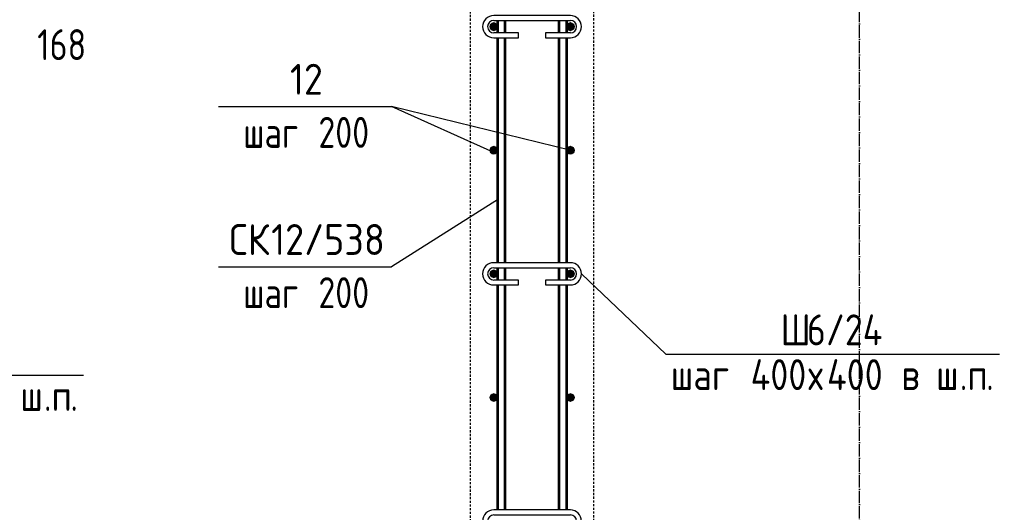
# Model space of a CAD drawing. Header units: millimetres. Extents: x -35709 to -15218, y -2926 to 78616.
# Drawn here: x -16803 to -15218, y -1526 to -729 of the extents above; entities that cross this region are included whole.
import ezdxf

# ---------------------------------------------------------------- set-up
doc = ezdxf.new("R2010")
doc.units = ezdxf.units.MM
doc.linetypes.add('01 Штриховая _4 мм_', pattern=[6, 3.5, -2.5])
doc.linetypes.add('02 Штрихпунктирная _20 мм_', pattern=[25, 20, -2.5, 0, -2.5])
for name, color, linetype, lineweight in [('AA_Oformlenie', 7, 'Continuous', 9), ('AA_Vinoska', 7, 'Continuous', 9), ('KR_Armatura', 7, 'Continuous', 20), ('KR_Armatura_Tonkie', 7, 'Continuous', 20), ('Оси', 7, 'Continuous', 9)]:
    doc.layers.add(name, color=color, linetype=linetype, lineweight=lineweight)
doc.layers.add('AF_Stena_Опалубка', color=7, linetype='Continuous', lineweight=20, true_color=0x0063c6)
doc.styles.add('ISOCPEUR_1', font='isocpeur.TTF', dxfattribs={"width": 0.9, "height": 50})
doc.styles.add('ISOCPEUR_2', font='isocpeur.TTF', dxfattribs={"width": 0.8, "height": 50})
doc.styles.add('ISOCPEUR_4', font='isocpeur.TTF', dxfattribs={"width": 0.85, "height": 50})

# ---------------------------------------------------------------- blocks, each defined once
blk = doc.blocks.new('079_Шпилька _ЭлУзла_ - d8 А240-3883367-В-В Арм')
at = {"layer": 'AA_Oformlenie'}
for p, q in [((-77863, -522), (-77987, -522)), ((-77987, -530), (-77863, -530)), ((-77947, -550), (-77987, -550)), ((-77947, -558), (-77947, -550)), ((-77863, -550), (-77903, -550)), ((-77903, -550), (-77903, -558)), ((-77987, -558), (-77947, -558)), ((-77903, -558), (-77863, -558))]:
    blk.add_line(p, q, dxfattribs=at)
for centre, radius, start, end in [((-77987, -540), 18, 90, 270), ((-77863, -540), 18, 270, 90), ((-77987, -540), 10, 90, 270), ((-77863, -540), 10, 270, 90)]:
    blk.add_arc(centre, radius, start, end, dxfattribs=at)
blk = doc.blocks.new('042_М_Арматуры - Диам длина поз _ Шаг-2260295-В-В Арм')
at = {"layer": 'AA_Vinoska'}
blk.add_line((-78458.8, -1161.7), (-78178.8, -1161.7), dxfattribs=at)
blk = doc.blocks.new('042_М_Арматуры - Диам длина поз _ Комментарий-2260297-В-В Арм')
at = {"layer": 'AA_Vinoska'}
blk.add_line((-77600.9, -1808.6), (-77320.9, -1808.6), dxfattribs=at)
blk = doc.blocks.new('044_М_Универсальная с полкой - Марка_Комментарий полка 27-3828024-В-В Арм')
at = {"layer": 'AA_Vinoska'}
blk.add_line((-77700.8, -1303.8), (-77160.8, -1303.8), dxfattribs=at)

msp = doc.modelspace()

# ---------------------------------------------------------------- hatches: boundary and pattern name
at = {"layer": 'KR_Armatura', "lineweight": 9}
h = msp.add_hatch(color=256, dxfattribs=at)
edge = h.paths.add_edge_path()
edge.add_arc((-16036.0826, -740), 6, 0, 360)
for points in [[(-16036.0826, -746), (-16030.8864, -743), (-16030.8864, -737), (-16036.0826, -734), (-16041.2788, -737), (-16041.2788, -743)], [(-15912.0826, -746), (-15906.8864, -743), (-15906.8864, -737), (-15912.0826, -734), (-15917.2788, -737), (-15917.2788, -743)], [(-16036.0826, -946), (-16030.8864, -943), (-16030.8864, -937), (-16036.0826, -934), (-16041.2788, -937), (-16041.2788, -943)], [(-15912.0826, -946), (-15906.8864, -943), (-15906.8864, -937), (-15912.0826, -934), (-15917.2788, -937), (-15917.2788, -943)], [(-16036.0826, -1146), (-16030.8864, -1143), (-16030.8864, -1137), (-16036.0826, -1134), (-16041.2788, -1137), (-16041.2788, -1143)], [(-15912.0826, -1146), (-15906.8864, -1143), (-15906.8864, -1137), (-15912.0826, -1134), (-15917.2788, -1137), (-15917.2788, -1143)], [(-16036.0826, -1346), (-16030.8864, -1343), (-16030.8864, -1337), (-16036.0826, -1334), (-16041.2788, -1337), (-16041.2788, -1343)], [(-15912.0826, -1346), (-15906.8864, -1343), (-15906.8864, -1337), (-15912.0826, -1334), (-15917.2788, -1337), (-15917.2788, -1343)]]:
    msp.add_hatch(color=256, dxfattribs=at).paths.add_polyline_path(points)
h = msp.add_hatch(color=256, dxfattribs=at)
edge = h.paths.add_edge_path()
edge.add_arc((-15912.0826, -740), 6, 0, 360)
h = msp.add_hatch(color=256, dxfattribs=at)
edge = h.paths.add_edge_path()
edge.add_arc((-16036.0826, -940), 6, 0, 360)
h = msp.add_hatch(color=256, dxfattribs=at)
edge = h.paths.add_edge_path()
edge.add_arc((-15912.0826, -940), 6, 0, 360)
h = msp.add_hatch(color=256, dxfattribs=at)
edge = h.paths.add_edge_path()
edge.add_arc((-16036.0826, -1140), 6, 0, 360)
h = msp.add_hatch(color=256, dxfattribs=at)
edge = h.paths.add_edge_path()
edge.add_arc((-15912.0826, -1140), 6, 0, 360)
h = msp.add_hatch(color=256, dxfattribs=at)
edge = h.paths.add_edge_path()
edge.add_arc((-16036.0826, -1340), 6, 0, 360)
h = msp.add_hatch(color=256, dxfattribs=at)
edge = h.paths.add_edge_path()
edge.add_arc((-15912.0826, -1340), 6, 0, 360)

# ---------------------------------------------------------------- linework, layer by layer
at = {"layer": 'AA_Vinoska'}
for p, q in [((-16036.0826, -943.5766), (-16201.713, -869.1094)), ((-15911.0286, -940.1406), (-16201.713, -869.1094)), ((-16028.5242, -1018.9872), (-16201.713, -1128.4501)), ((-15894.0826, -1140), (-15757.7475, -1270.1532))]:
    msp.add_line(p, q, dxfattribs=at)
at = {"layer": 'AF_Stena_Опалубка', "linetype": '01 Штриховая _4 мм_'}
for p, q in [((-16074.0826, -475.038), (-16074.0826, -1990)), ((-15874.0826, -1990), (-15874.0826, -475.038))]:
    msp.add_line(p, q, dxfattribs=at)
at = {"layer": 'KR_Armatura', "lineweight": 9}
for p, q in [((-16036.0826, -734), (-16041.2788, -737)), ((-16041.2788, -737), (-16041.2788, -743)), ((-16041.2788, -743), (-16036.0826, -746)), ((-16030.8864, -737), (-16036.0826, -734)), ((-16036.0826, -746), (-16030.8864, -743)), ((-16030.8864, -743), (-16030.8864, -737)), ((-15912.0826, -734), (-15917.2788, -737)), ((-15917.2788, -737), (-15917.2788, -743)), ((-15917.2788, -743), (-15912.0826, -746)), ((-15906.8864, -737), (-15912.0826, -734)), ((-15912.0826, -746), (-15906.8864, -743)), ((-15906.8864, -743), (-15906.8864, -737)), ((-16036.0826, -934), (-16041.2788, -937)), ((-16030.8864, -937), (-16036.0826, -934)), ((-15912.0826, -934), (-15917.2788, -937)), ((-15906.8864, -937), (-15912.0826, -934)), ((-16041.2788, -937), (-16041.2788, -943)), ((-16041.2788, -943), (-16036.0826, -946)), ((-16036.0826, -946), (-16030.8864, -943)), ((-16030.8864, -943), (-16030.8864, -937)), ((-15917.2788, -937), (-15917.2788, -943)), ((-15917.2788, -943), (-15912.0826, -946)), ((-15912.0826, -946), (-15906.8864, -943)), ((-15906.8864, -943), (-15906.8864, -937)), ((-16036.0826, -1134), (-16041.2788, -1137)), ((-16041.2788, -1137), (-16041.2788, -1143)), ((-16030.8864, -1137), (-16036.0826, -1134)), ((-16030.8864, -1143), (-16030.8864, -1137)), ((-15912.0826, -1134), (-15917.2788, -1137)), ((-15917.2788, -1137), (-15917.2788, -1143)), ((-15906.8864, -1137), (-15912.0826, -1134)), ((-15906.8864, -1143), (-15906.8864, -1137)), ((-16041.2788, -1143), (-16036.0826, -1146)), ((-16036.0826, -1146), (-16030.8864, -1143)), ((-15917.2788, -1143), (-15912.0826, -1146)), ((-15912.0826, -1146), (-15906.8864, -1143)), ((-16036.0826, -1334), (-16041.2788, -1337)), ((-16041.2788, -1337), (-16041.2788, -1343)), ((-16041.2788, -1343), (-16036.0826, -1346)), ((-16030.8864, -1337), (-16036.0826, -1334)), ((-16036.0826, -1346), (-16030.8864, -1343)), ((-16030.8864, -1343), (-16030.8864, -1337)), ((-15912.0826, -1334), (-15917.2788, -1337)), ((-15917.2788, -1337), (-15917.2788, -1343)), ((-15917.2788, -1343), (-15912.0826, -1346)), ((-15906.8864, -1337), (-15912.0826, -1334)), ((-15912.0826, -1346), (-15906.8864, -1343)), ((-15906.8864, -1343), (-15906.8864, -1337))]:
    msp.add_line(p, q, dxfattribs=at)
for centre in [(-16036.0826, -740), (-15912.0826, -740), (-16036.0826, -940), (-15912.0826, -940), (-16036.0826, -1140), (-15912.0826, -1140), (-16036.0826, -1340), (-15912.0826, -1340)]:
    msp.add_circle(centre, 6, dxfattribs=at)
at = {"layer": 'KR_Armatura_Tonkie', "lineweight": 35}
for p, q in [((-16030.0826, -730), (-16030.0826, -750)), ((-16018.0826, -730), (-16018.0826, -750)), ((-15930.0826, -750), (-15930.0826, -730)), ((-15918.0826, -750), (-15918.0826, -730)), ((-16030.0826, -758), (-16030.0826, -1122)), ((-16018.0826, -758), (-16018.0826, -1122)), ((-15930.0826, -1122), (-15930.0826, -758)), ((-15918.0826, -1122), (-15918.0826, -758)), ((-16030.0826, -1130), (-16030.0826, -1150)), ((-16018.0826, -1130), (-16018.0826, -1150)), ((-15930.0826, -1150), (-15930.0826, -1130)), ((-15918.0826, -1150), (-15918.0826, -1130)), ((-16030.0826, -1158), (-16030.0826, -1522)), ((-16018.0826, -1158), (-16018.0826, -1522)), ((-15930.0826, -1522), (-15930.0826, -1158)), ((-15918.0826, -1522), (-15918.0826, -1158))]:
    msp.add_line(p, q, dxfattribs=at)
at = {"layer": 'Оси', "linetype": '02 Штрихпунктирная _20 мм_'}
msp.add_line((-15444.0826, -2339.1445), (-15444.0826, 295.9815), dxfattribs=at)

# ---------------------------------------------------------------- block references
at = {"layer": 'AA_Oformlenie'}
for p in [(61950.9174, -200), (61950.9174, -600), (61950.9174, -1000)]:
    msp.add_blockref('079_Шпилька _ЭлУзла_ - d8 А240-3883367-В-В Арм', p, dxfattribs=at)
at = {"layer": 'AA_Vinoska'}
for name, p in [('042_М_Арматуры - Диам длина поз _ Комментарий-2260297-В-В Арм', (61119.2313, 939.4872)), ('042_М_Арматуры - Диам длина поз _ Шаг-2260295-В-В Арм', (61977.127, 33.2365)), ('044_М_Универсальная с полкой - Марка_Комментарий полка 27-3828024-В-В Арм', (61943.0906, 33.6815)), ('044_М_Универсальная с полкой - Марка_Комментарий полка 27-3828024-В-В Арм', (60460.9174, 0))]:
    msp.add_blockref(name, p, dxfattribs=at)

# ---------------------------------------------------------------- texts
at = {"layer": 'AA_Vinoska', "char_height": 50, "attachment_point": 1}
for s, insert, width, style in [(' 168', (-16800.384, -744.119), 123.1392, 'ISOCPEUR_2'), ('12', (-16365.9102, -800.1045), 66.379725, 'ISOCPEUR_1'), (' 200', (-16345.3719, -886.0855), 133.4008, 'ISOCPEUR_2'), ('шаг', (-16441.6802, -886.0855), 116.7257, 'ISOCPEUR_2'), ('СК', (-16464.1902, -1059.4452), 82.253137, 'ISOCPEUR_1'), ('12/538', (-16396.3246, -1059.4452), 222.227775, 'ISOCPEUR_1'), (' 200', (-16345.3719, -1145.4262), 133.4008, 'ISOCPEUR_2'), ('шаг', (-16441.6802, -1145.4262), 116.7257, 'ISOCPEUR_2'), ('\\fISOCPEUR|b0|i0|c204|p34|;\\W.85;Ш', (-15572.0675, -1205.6127), 51.789012, 'ISOCPEUR_4'), ('6/24', (-15529.3373, -1205.6127), 151.278431, 'ISOCPEUR_4'), (' 400', (-15647.4749, -1278.0561), 145.826956, 'ISOCPEUR_4'), ('400 ', (-15496.7947, -1278.0561), 145.826956, 'ISOCPEUR_4'), ('\\fISOCPEUR|b0|i0|c204|p34|;\\W.85; ', (-15346.1145, -1278.0561), 31.345981, 'ISOCPEUR_4'), ('шаг', (-15749.8025, -1278.0561), 124.021056, 'ISOCPEUR_4'), ('\\fISOCPEUR|b0|i0|c204|p34|;\\W.85;х', (-15527.1556, -1278.0561), 36.797456, 'ISOCPEUR_4'), ('\\fISOCPEUR|b0|i0|c204|p34|;\\W.85;в', (-15376.4754, -1278.0561), 36.797456, 'ISOCPEUR_4'), ('\\fISOCPEUR|b0|i0|c204|p34|;\\W.85;ш', (-15320.2514, -1278.0561), 46.337537, 'ISOCPEUR_4'), ('\\fISOCPEUR|b0|i0|c204|p34|;\\W.85;п', (-15269.6499, -1278.0561), 36.797456, 'ISOCPEUR_4'), ('\\fISOCPEUR|b0|i0|c204|p34|;\\W.85;ш', (-16802.4247, -1311.7376), 46.337537, 'ISOCPEUR_4'), ('\\fISOCPEUR|b0|i0|c204|p34|;\\W.85;п', (-16751.8231, -1311.7376), 36.797456, 'ISOCPEUR_4'), ('\\fISOCPEUR|b0|i0|c204|p34|;\\W.85;.', (-15282.0191, -1278.0561), 14.991556, 'ISOCPEUR_4'), ('\\fISOCPEUR|b0|i0|c204|p34|;\\W.85;.', (-15239.2889, -1278.0561), 14.991556, 'ISOCPEUR_4'), ('\\fISOCPEUR|b0|i0|c204|p34|;\\W.85;.', (-16764.1924, -1311.7376), 14.991556, 'ISOCPEUR_4'), ('\\fISOCPEUR|b0|i0|c204|p34|;\\W.85;.', (-16721.4622, -1311.7376), 14.991556, 'ISOCPEUR_4')]:
    msp.add_mtext(s, dxfattribs=dict(at, insert=insert, width=width, style=style))

doc.saveas('drawing.dxf')
